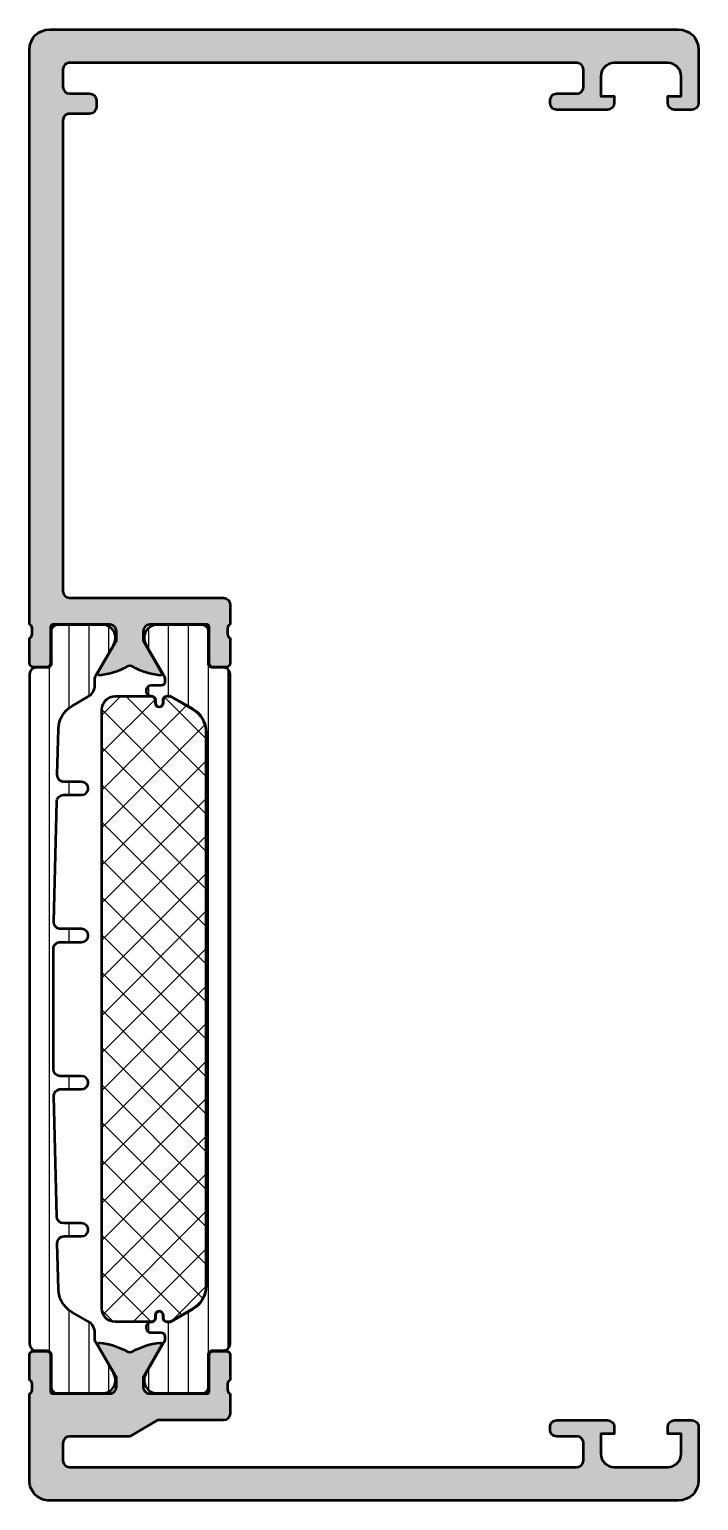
# Model space of a CAD drawing. Extents: x 0 to 50, y 0 to 110.
import ezdxf

# ---------------------------------------------------------------- set-up
doc = ezdxf.new("R2010")
doc.units = 0
for name, color, linetype, lineweight in [('0S-Alu contour', 7, 'Continuous', 50), ('0S-Alu hatch', 252, 'Continuous', 25), ('0S-Plastic contour', 254, 'Continuous', 50), ('0S-Plastic hatch', 253, 'Continuous', 25), ('0S-PT contour', 91, 'Continuous', 50), ('0S-PT hatch', 103, 'Continuous', 25)]:
    doc.layers.add(name, color=color, linetype=linetype, lineweight=lineweight)
pattern_1 = [(90, (0, 0), (-1.4859, 0), [])]

# ---------------------------------------------------------------- blocks, each defined once
blk = doc.blocks.new('182020__94079492_A6A4_4DB8_AA0C_152552561777_')
at = {"layer": '0S-Alu hatch'}
h = blk.add_hatch(color=256, dxfattribs=at)
edge = h.paths.add_edge_path()
edge.add_line((0.3000000000000736, 11.179998), (1.279974319042858, 11.179998))
edge.add_ellipse((1.279974319042858, 10.879998), major_axis=(-0.3000000000000007, 0), ratio=1, start_angle=180, end_angle=270.00000000000006, ccw=False)
edge.add_line((1.579974319042859, 10.879998), (1.57997431904286, 8.120000000000008))
edge.add_arc((1.699974319042861, 8.120000000000008), 0.120000000000001, 180, 269.9999999999999)
edge.add_line((1.69997431904286, 8.000000000000007), (6.000000000000068, 7.999999999999996))
edge.add_arc((6.000000000000069, 8.499999999999996), 0.5, 269.9999999999999, 360)
edge.add_line((6.500000000000069, 8.499999999999996), (6.500000000000068, 9.199999999999998))
edge.add_line((6.500000000000068, 9.199999999999998), (5.1212796628888, 11.5882224875935))
edge.add_ellipse((5.238119784648367, 11.6618802153517), major_axis=(-0.1381197846482976, 0), ratio=1, start_angle=-95.6225775507935, end_angle=32.22793314035681, ccw=False)
edge.add_ellipse((4.761776758826258, 6.82339113815223), major_axis=(-4.999999999999962, 0), ratio=1, start_angle=240.14155675074312, end_angle=264.3774224492063, ccw=False)
edge.add_arc((7.500000415319505, 11.59331055120529), 0.5000000000000068, 240.1415567507432, 299.8584332717077)
edge.add_ellipse((10.2382232411738, 6.823390661315014), major_axis=(-5.000000000000023, 0), ratio=1, start_angle=275.62257755079355, end_angle=299.8584332717077, ccw=False)
edge.add_ellipse((9.7618802153517, 11.66187973851454), major_axis=(-0.1381197846483003, 0), ratio=1, start_angle=147.7720668596282, end_angle=275.62257755079446, ccw=False)
edge.add_line((9.87872033711125, 11.58822201075631), (8.500000000000002, 9.199999523162841))
edge.add_line((8.500000000000002, 9.199999523162841), (8.5, 8.499999523162844))
edge.add_arc((9, 8.499999523162842), 0.5, 180, 270.0000000000002)
edge.add_line((9.000000000000002, 7.999999523162841), (13.30002568095721, 7.999999523162843))
edge.add_arc((13.30002568095721, 8.119999523162845), 0.120000000000001, 270, 360)
edge.add_line((13.42002568095721, 8.119999523162843), (13.42002568095721, 10.87999752316284))
edge.add_ellipse((13.72002568095721, 10.87999752316284), major_axis=(-0.2999999999999989, 0), ratio=1, start_angle=270, end_angle=360, ccw=False)
edge.add_line((13.72002568095721, 11.17999752316284), (14.69999999999999, 11.17999752316284))
edge.add_ellipse((14.69999999999999, 10.87999752316284), major_axis=(-0.3000000000000007, 0), ratio=1, start_angle=180, end_angle=270.00000000000034, ccw=False)
edge.add_line((15, 10.87999752316284), (14.99999999999999, 8.999986523154329))
edge.add_arc((15.07886709564316, 8.73244318263139), 0.2789255417371477, 106.424594555355, 181.1628700728919)
edge.add_line((14.799999, 8.726782523154307), (14.79999899999999, 8.273188523154335))
edge.add_arc((15.07883644654304, 8.267520115155952), 0.2788950563274363, 178.8354106259002, 253.5801235805072)
edge.add_line((15, 7.999999523162832), (15.0000000000022, 6.499998514020363))
edge.add_ellipse((14.50000148597963, 6.499998514020364), major_axis=(-0.4999985140225718, 0), ratio=1, start_angle=90, end_angle=180, ccw=False)
edge.add_line((14.50000148597963, 5.999999999997792), (9.578461647033693, 6))
edge.add_line((9.578461647033693, 6), (7.5, 4.799999237060545))
edge.add_line((7.5, 4.799999237060545), (3.000003342406213, 4.799999237071717))
edge.add_arc((3.000003342406213, 4.299995894654332), 0.5000033424173848, 90, 180)
edge.add_line((2.499999999988828, 4.299995894654332), (2.499999999988649, 2.999996630934402))
edge.add_arc((2.999996630932087, 2.999996630938698), 0.4999966309434383, 180, 270)
edge.add_line((2.999996630932087, 2.49999999999526), (40.89997749289216, 2.49999999973093))
edge.add_arc((40.89997749289209, 3.000016403592283), 0.5000164038613529, 270.0000000000081, 360)
edge.add_line((41.39999389675344, 3.000016403592283), (41.39999389693527, 4.299981817176314))
edge.add_arc((40.89997266179939, 4.299981817072819), 0.5000212351358826, 0, 90.0000000000016)
edge.add_line((40.89997266179937, 4.800003052208702), (39.39997591108543, 4.800003051434318))
edge.add_ellipse((39.39997591093515, 5.29998506599234), major_axis=(-0.4999820145580224, 0), ratio=1, start_angle=0, end_angle=90.0000000172223, ccw=False)
edge.add_line((38.89999389637713, 5.29998506599234), (38.89999389648437, 5.500000000000005))
edge.add_ellipse((39.39998788693791, 5.500006009546472), major_axis=(-0.4999939904896475, 0), ratio=1, start_angle=-89.99999998892889, end_angle=0.0006886514098027874, ccw=False)
edge.add_line((39.3999878868413, 6.00000000003612), (43.19996985137684, 6.0000000007342))
edge.add_ellipse((43.19996985137684, 5.499972903134654), major_axis=(-0.5000270975995456, 0), ratio=1, start_angle=180, end_angle=270.0000000000008, ccw=False)
edge.add_line((43.69999694897638, 5.499972903134654), (43.69999694824218, 5))
edge.add_line((43.69999694824218, 5), (42.69999694824218, 5))
edge.add_line((42.69999694824218, 5), (42.69999694822489, 3.499994119039627))
edge.add_arc((43.69999106728181, 3.499994119039627), 0.9999941190569217, 180, 269.9999999924281)
edge.add_line((43.69999106714966, 2.499999999982705), (47.69996443221516, 2.499999999471373))
edge.add_arc((47.69996443221516, 3.500032516027022), 1.000032516555648, 270, 360)
edge.add_line((48.69999694877081, 3.500032516027022), (48.69999694824218, 5))
edge.add_line((48.69999694824218, 5), (47.69999694824218, 5))
edge.add_line((47.69999694824218, 5), (47.69999694820607, 5.500006008492583))
edge.add_ellipse((48.19999093979905, 5.500006008492583), major_axis=(-0.4999939915929872, 0), ratio=1, start_angle=270.00000000039, end_angle=360, ccw=False)
edge.add_line((48.19999093979565, 6.00000000008557), (49.49999702003925, 6.000000000008876))
edge.add_ellipse((49.49999702003925, 5.499997020039234), major_axis=(-0.5000029799696418, 0), ratio=1, start_angle=180, end_angle=270.0000000000008, ccw=False)
edge.add_line((50.00000000000889, 5.499997020041551), (50.00000000001853, 1.500007455571342))
edge.add_ellipse((48.49999254442866, 1.500007455571343), major_axis=(-1.500007455589873, 0), ratio=1, start_angle=90.00000000000409, end_angle=180, ccw=False)
edge.add_line((48.49999254442876, -1.85301e-11), (1.50000311215988, -3.2292e-12))
edge.add_ellipse((1.500003112159878, 1.500003112159809), major_axis=(-1.500003112163038, 0), ratio=1, start_angle=0, end_angle=90.00000000000011, ccw=False)
edge.add_line((-3.1599e-12, 1.500003112159809), (6.87e-14, 7.999999999999999))
edge.add_arc((-0.0788364465429737, 8.267520591993115), 0.2788950563274333, 286.419876419492, 361.1645893740969)
edge.add_line((0.2000010000000726, 8.273188999991488), (0.2000010000000727, 8.726782999991457))
edge.add_arc((-0.0788670956430939, 8.732443659468547), 0.2789255417371487, 358.8371299271069, 433.5754054446455)
edge.add_line((7.26e-14, 8.999986999991487), (7.29e-14, 10.879998))
edge.add_ellipse((0.3000000000000736, 10.879998), major_axis=(-0.3000000000000007, 0), ratio=1, start_angle=270, end_angle=360, ccw=False)
at = {"layer": '0S-Alu contour', "color": 7}
for points in [[(0.3000000000000736, 11.179998), (1.279974319042858, 11.179998)], [(6.500000000000069, 8.499999999999996), (6.500000000000068, 9.199999999999998), (5.1212796628888, 11.5882224875935)], [(9.87872033711125, 11.58822201075631), (8.500000000000002, 9.199999523162841), (8.5, 8.499999523162844)], [(13.72002568095721, 11.17999752316284), (14.69999999999999, 11.17999752316284)], [(7.26e-14, 8.999986999991487), (7.29e-14, 10.879998)], [(1.579974319042859, 10.879998), (1.57997431904286, 8.120000000000008)], [(13.42002568095721, 8.119999523162843), (13.42002568095721, 10.87999752316284)], [(15, 10.87999752316284), (14.99999999999999, 8.999986523154329)], [(-3.1599e-12, 1.500003112159809), (6.87e-14, 7.999999999999999)], [(0.2000010000000726, 8.273188999991488), (0.2000010000000727, 8.726782999991457)], [(1.69997431904286, 8.000000000000007), (6.000000000000068, 7.999999999999996)], [(9.000000000000002, 7.999999523162841), (13.30002568095721, 7.999999523162843)], [(14.799999, 8.726782523154307), (14.79999899999999, 8.273188523154335)], [(15, 7.999999523162832), (15.0000000000022, 6.499998514020363)], [(14.50000148597963, 5.999999999997792), (9.578461647033693, 6), (7.5, 4.799999237060545), (3.000003342406213, 4.799999237071717)], [(39.3999878868413, 6.00000000003612), (43.19996985137684, 6.0000000007342)], [(48.19999093979565, 6.00000000008557), (49.49999702003925, 6.000000000008876)], [(38.89999389637713, 5.29998506599234), (38.89999389648437, 5.500000000000005)], [(40.89997266179937, 4.800003052208702), (39.39997591108543, 4.800003051434318)], [(43.69999694897638, 5.499972903134654), (43.69999694824218, 5), (42.69999694824218, 5), (42.69999694822489, 3.499994119039627)], [(48.69999694877081, 3.500032516027022), (48.69999694824218, 5), (47.69999694824218, 5), (47.69999694820607, 5.500006008492583)], [(50.00000000000889, 5.499997020041551), (50.00000000001853, 1.500007455571342)], [(2.499999999988828, 4.299995894654332), (2.499999999988649, 2.999996630934402)], [(41.39999389675344, 3.000016403592283), (41.39999389693527, 4.299981817176314)], [(2.999996630932087, 2.49999999999526), (40.89997749289216, 2.49999999973093)], [(43.69999106714966, 2.499999999982705), (47.69996443221516, 2.499999999471373)], [(48.49999254442876, -1.85301e-11), (1.50000311215988, -3.2292e-12)]]:
    blk.add_lwpolyline(points, dxfattribs=at)
at = {"layer": '0S-Alu contour', "color": 7, "extrusion": (0, 0, -1)}
for centre, radius, start, end in [((-0.3000000000000736, 10.879998), 0.3000000000000007, 0, 90.00000000000003), ((-1.279974319042858, 10.879998), 0.3000000000000007, 89.99999999999996, 180), ((-5.238119784648367, 11.6618802153517), 0.1381197846482976, 327.7720668596432, 95.62257755079352), ((-4.761776758826258, 6.82339113815223), 4.999999999999962, 95.6225775507937, 119.8584432492569), ((-10.2382232411738, 6.823390661315014), 5.000000000000023, 60.1415667282923, 84.37742244920645), ((-9.7618802153517, 11.66187973851454), 0.1381197846483003, 84.37742244920553, 212.2279331403719), ((-13.72002568095721, 10.87999752316284), 0.2999999999999989, 0, 90), ((-14.69999999999999, 10.87999752316284), 0.3000000000000007, 89.99999999999967, 180), ((-14.50000148597963, 6.499998514020364), 0.4999985140225718, 180, 270), ((-39.39998788693791, 5.500006009546472), 0.4999939904896475, 359.9993113485902, 89.99999998892889), ((-43.19996985137684, 5.499972903134654), 0.5000270975995456, 89.9999999999992, 180), ((-48.19999093979905, 5.500006008492583), 0.4999939915929872, 0, 89.99999999960998), ((-49.49999702003925, 5.499997020039234), 0.5000029799696418, 89.9999999999992, 180), ((-39.39997591093515, 5.29998506599234), 0.4999820145580225, 269.9999999827777, 0), ((-1.500003112159878, 1.500003112159809), 1.500003112163038, 269.9999999999999, 0), ((-48.49999254442866, 1.500007455571343), 1.500007455589873, 180, 269.9999999999959)]:
    blk.add_arc(centre, radius, start, end, dxfattribs=at)
at = {"layer": '0S-Alu contour', "color": 7}
for centre, radius, start, end in [((7.500000415319505, 11.59331055120529), 0.5000000000000068, 240.1415567507432, 299.8584332717077), ((-0.0788670956430939, 8.732443659468547), 0.2789255417371487, 358.8371299271069, 73.57540544464548), ((15.07886709564316, 8.73244318263139), 0.2789255417371477, 106.424594555355, 181.1628700728919), ((-0.0788364465429737, 8.267520591993115), 0.2788950563274333, 286.419876419492, 1.164589374096924), ((1.699974319042861, 8.120000000000008), 0.120000000000001, 180, 269.9999999999999), ((6.000000000000069, 8.499999999999996), 0.5, 269.9999999999999, 0), ((9, 8.499999523162842), 0.5, 180, 270.0000000000002), ((13.30002568095721, 8.119999523162845), 0.120000000000001, 270, 0), ((15.07883644654304, 8.267520115155952), 0.2788950563274363, 178.8354106259002, 253.5801235805072), ((3.000003342406213, 4.299995894654332), 0.5000033424173848, 90, 180), ((40.89997266179939, 4.299981817072819), 0.5000212351358826, 0, 90.0000000000016), ((43.69999106728181, 3.499994119039627), 0.9999941190569217, 180, 269.9999999924281), ((47.69996443221516, 3.500032516027022), 1.000032516555648, 270, 0), ((2.999996630932087, 2.999996630938698), 0.4999966309434383, 180, 270), ((40.89997749289209, 3.000016403592283), 0.5000164038613529, 270.0000000000081, 0)]:
    blk.add_arc(centre, radius, start, end, dxfattribs=at)
blk = doc.blocks.new('284585__8F92FBC8_B161_4E11_8CA1_4CF88BBB9DAB___692BD37D_85CF_4273_AF61_A7A220D6DAD6_')
at = {"layer": '0S-Plastic hatch'}
h = blk.add_hatch(dxfattribs=at)
h.set_pattern_fill('ANSI31', color=256, scale=0.4680000000000001, angle=45, style=0)
h.set_pattern_definition(pattern_1)
edge = h.paths.add_edge_path()
edge.add_ellipse((4.173146686273866, 57.66210424008813), major_axis=(-2.00999999999999, 0), ratio=1, start_angle=299.99999999999943, end_angle=358.65860493422105, ccw=False)
edge.add_line((3.168146686273888, 59.40281530169485), (4.394999999999943, 60.11113939263077))
edge.add_arc((3.899999999999951, 60.96850454237737), 0.9900000000000062, 299.9999999999993, 360)
edge.add_line((4.889999999999957, 60.96850454237743), (4.889999999999929, 61.42100328778735))
edge.add_ellipse((5.399977361871489, 61.42580853271033), major_axis=(-0.5100000000002405, 0), ratio=1, start_angle=-29.9999965993444, end_angle=0.5398516222904846, ccw=False)
edge.add_line((4.958304390806294, 61.68080850649599), (6.276940554088965, 63.96475365105741))
edge.add_arc((5.444228849108195, 64.50018192527713), 0.9899960709244696, 327.2592430116058, 441.7771036411005)
edge.add_line((5.585822496184294, 65.47999999999998), (2.109995360375007, 65.48000000000697))
edge.add_arc((2.109995360365628, 64.99000402257076), 0.4899959774362089, 89.99999999890326, 180.0079887600601)
edge.add_line((1.619999387692369, 64.98993570235024), (1.620334009229347, 62.59004622298075))
edge.add_ellipse((1.310334012242617, 62.590003), major_axis=(-0.3099999999999972, 0), ratio=1, start_angle=90.00000000000142, end_angle=180.0079886915353, ccw=False)
edge.add_line((1.310334012242625, 62.280003), (0.5000000000001494, 62.28000299999997))
edge.add_arc((0.5000000000001616, 61.79000299999998), 0.4899999999999949, 90.00000000000144, 180)
edge.add_line((0.0100000000001668, 61.79000299999998), (0.0099999999999625, 11.7099970000001))
edge.add_arc((0.5000000000000674, 11.7099970000001), 0.4900000000001049, 180, 270.0000000000001)
edge.add_line((0.5000000000000683, 11.21999699999999), (1.3103340122426, 11.219997))
edge.add_ellipse((1.310333315049155, 10.90999630290375), major_axis=(-0.3100006970970301, 0), ratio=1, start_angle=179.99987114239, end_angle=269.9998711414448, ccw=False)
edge.add_line((1.620334012145401, 10.90999560570991), (1.619999382936241, 8.509998564271124))
edge.add_arc((2.109995360374986, 8.509995977438605), 0.489995977445574, 179.9996975194316, 269.9999999999988)
edge.add_line((2.109995360374976, 8.01999999999303), (5.585822496184249, 8.02))
edge.add_arc((5.444228849108193, 8.99981807472285), 0.9899960709244714, 278.2228963588968, 392.7407569883845)
edge.add_line((6.276940554089056, 9.535246348942428), (4.958304390806278, 11.81919149350404))
edge.add_ellipse((5.39997736187125, 12.07419146728958), major_axis=(-0.509999999999983, 0), ratio=1, start_angle=-0.53985162222898, end_angle=29.999996599344286, ccw=False)
edge.add_line((4.889999999999942, 12.07899671221199), (4.889999999999934, 12.5314954576227))
edge.add_arc((3.899999999999968, 12.53149545762268), 0.9899999999999661, 0, 60.00000000000144)
edge.add_line((4.39499999999993, 13.38886060736926), (3.168146686274011, 14.09718469830506))
edge.add_ellipse((4.17314668627407, 15.83789575991198), major_axis=(-2.010000000000202, 0), ratio=1, start_angle=1.3413950657791816, end_angle=60.00000000000148, ccw=False)
edge.add_line((2.163697512194566, 15.79084242005164), (2.082977305942327, 19.23806109287131))
edge.add_ellipse((2.592837544141549, 19.25000000000006), major_axis=(-0.5099999999999965, 0), ratio=1, start_angle=-89.99999999999977, end_angle=1.3413950657787268, ccw=False)
edge.add_line((2.592837544141548, 19.76000000000005), (3.900000000000116, 19.76000000000006))
edge.add_arc((3.900000000000116, 20.25000000000006), 0.4899999999999985, 270.0000000000001, 450)
edge.add_line((3.900000000000115, 20.74000000000006), (2.546005466508253, 20.74000000000005))
edge.add_ellipse((2.546005466508251, 21.25000000000006), major_axis=(-0.5100000000000087, 0), ratio=1, start_angle=1.3413950657787268, end_angle=90.00000000000023, ccw=False)
edge.add_line((2.036145228309017, 21.23806109287132), (1.825400878959131, 30.23806109287134))
edge.add_ellipse((2.335261117158318, 30.25000000000009), major_axis=(-0.5099999999999607, 0), ratio=1, start_angle=-89.99999999999937, end_angle=1.3413950657791816, ccw=False)
edge.add_line((2.335261117158314, 30.76000000000005), (3.900000000000122, 30.76000000000006))
edge.add_arc((3.900000000000121, 31.25000000000006), 0.4899999999999949, 270.0000000000002, 450.0000000000002)
edge.add_line((3.900000000000119, 31.74000000000005), (2.300000000000066, 31.74000000000005))
edge.add_ellipse((2.300000000000066, 32.25000000000006), major_axis=(-0.5100000000000052, 0), ratio=1, start_angle=0, end_angle=90, ccw=False)
edge.add_line((1.790000000000061, 32.25000000000006), (1.790000000000065, 41.25000000000006))
edge.add_ellipse((2.300000000000065, 41.25000000000006), major_axis=(-0.51, 0), ratio=1, start_angle=269.9999999999997, end_angle=360, ccw=False)
edge.add_line((2.300000000000067, 41.76000000000006), (3.900000000000115, 41.76000000000005))
edge.add_arc((3.900000000000115, 42.25000000000005), 0.490000000000002, 270, 450)
edge.add_line((3.900000000000115, 42.74000000000006), (2.335261117158365, 42.74000000000003))
edge.add_ellipse((2.335261117158359, 43.25000000000004), major_axis=(-0.5100000000000052, 0), ratio=1, start_angle=-1.3413950657781015, end_angle=90.00000000000068, ccw=False)
edge.add_line((1.825400878959128, 43.26193890712877), (2.036145228309023, 52.26193890712879))
edge.add_ellipse((2.546005466508248, 52.25000000000005), major_axis=(-0.51, 0), ratio=1, start_angle=270.00000000000017, end_angle=358.65860493422133, ccw=False)
edge.add_line((2.546005466508247, 52.76000000000006), (3.900000000000125, 52.76000000000006))
edge.add_arc((3.900000000000126, 53.25000000000006), 0.490000000000002, 269.9999999999999, 449.9999999999999)
edge.add_line((3.900000000000127, 53.74000000000005), (2.592837544141548, 53.74000000000006))
edge.add_ellipse((2.592837544141551, 54.25000000000006), major_axis=(-0.509999999999998, 0), ratio=1, start_angle=-1.3413950657787268, end_angle=89.99999999999972, ccw=False)
edge.add_line((2.082977305942327, 54.2619389071288), (2.163697512194573, 57.70915757994846))
at = {"layer": '0S-Plastic contour', "color": 7}
for points in [[(1.619999387692369, 64.98993570235024), (1.620334009229347, 62.59004622298075)], [(5.585822496184294, 65.47999999999998), (2.109995360375007, 65.48000000000697)], [(4.958304390806294, 61.68080850649599), (6.276940554088965, 63.96475365105741)], [(0.0100000000001668, 61.79000299999998), (0.0099999999999625, 11.7099970000001)], [(1.310334012242625, 62.280003), (0.5000000000001494, 62.28000299999997)], [(4.889999999999957, 60.96850454237743), (4.889999999999929, 61.42100328778735)], [(3.168146686273888, 59.40281530169485), (4.394999999999943, 60.11113939263077)], [(2.082977305942327, 54.2619389071288), (2.163697512194573, 57.70915757994846)], [(3.900000000000127, 53.74000000000005), (2.592837544141548, 53.74000000000006)], [(1.825400878959128, 43.26193890712877), (2.036145228309023, 52.26193890712879)], [(2.546005466508247, 52.76000000000006), (3.900000000000125, 52.76000000000006)], [(3.900000000000115, 42.74000000000006), (2.335261117158365, 42.74000000000003)], [(1.790000000000061, 32.25000000000006), (1.790000000000065, 41.25000000000006)], [(2.300000000000067, 41.76000000000006), (3.900000000000115, 41.76000000000005)], [(3.900000000000119, 31.74000000000005), (2.300000000000066, 31.74000000000005)], [(2.036145228309017, 21.23806109287132), (1.825400878959131, 30.23806109287134)], [(2.335261117158314, 30.76000000000005), (3.900000000000122, 30.76000000000006)], [(3.900000000000115, 20.74000000000006), (2.546005466508253, 20.74000000000005)], [(2.163697512194566, 15.79084242005164), (2.082977305942327, 19.23806109287131)], [(2.592837544141548, 19.76000000000005), (3.900000000000116, 19.76000000000006)], [(4.39499999999993, 13.38886060736926), (3.168146686274011, 14.09718469830506)], [(4.889999999999942, 12.07899671221199), (4.889999999999934, 12.5314954576227)], [(0.5000000000000683, 11.21999699999999), (1.3103340122426, 11.219997)], [(6.276940554089056, 9.535246348942428), (4.958304390806278, 11.81919149350404)], [(1.620334012145401, 10.90999560570991), (1.619999382936241, 8.509998564271124)], [(2.109995360374976, 8.01999999999303), (5.585822496184249, 8.02)]]:
    blk.add_lwpolyline(points, dxfattribs=at)
for centre, radius, start, end in [((2.109995360365628, 64.99000402257076), 0.4899959774362089, 89.99999999890326, 180.0079887600601), ((5.444228849108195, 64.50018192527713), 0.9899960709244696, 327.2592430116058, 81.7771036411006), ((0.5000000000001616, 61.79000299999998), 0.4899999999999949, 90.00000000000144, 180), ((3.899999999999951, 60.96850454237737), 0.9900000000000062, 299.9999999999993, 0), ((3.900000000000126, 53.25000000000006), 0.490000000000002, 269.9999999999999, 89.99999999999991), ((3.900000000000115, 42.25000000000005), 0.490000000000002, 270, 90), ((3.900000000000121, 31.25000000000006), 0.4899999999999949, 270.0000000000002, 90.00000000000021), ((3.900000000000116, 20.25000000000006), 0.4899999999999985, 270.0000000000001, 90.00000000000006), ((3.899999999999968, 12.53149545762268), 0.9899999999999661, 0, 60.00000000000144), ((0.5000000000000674, 11.7099970000001), 0.4900000000001049, 180, 270.0000000000001), ((5.444228849108193, 8.99981807472285), 0.9899960709244714, 278.2228963588968, 32.74075698838447), ((2.109995360374986, 8.509995977438605), 0.489995977445574, 179.9996975194316, 269.9999999999988)]:
    blk.add_arc(centre, radius, start, end, dxfattribs=at)
at = {"layer": '0S-Plastic contour', "color": 7, "extrusion": (0, 0, -1)}
for centre, radius, start, end in [((-1.310334012242617, 62.590003), 0.3099999999999972, 179.9920113084647, 269.9999999999986), ((-5.399977361871489, 61.42580853271033), 0.5100000000002405, 359.4601483777095, 29.99999659934438), ((-4.173146686273866, 57.66210424008813), 2.00999999999999, 1.341395065778929, 60.0000000000006), ((-2.592837544141551, 54.25000000000006), 0.509999999999998, 270.0000000000003, 1.341395065778657), ((-2.546005466508248, 52.25000000000005), 0.51, 1.341395065778657, 89.99999999999984), ((-2.335261117158359, 43.25000000000004), 0.5100000000000052, 269.9999999999993, 1.341395065778114), ((-2.300000000000065, 41.25000000000006), 0.51, 0, 90.0000000000003), ((-2.300000000000066, 32.25000000000006), 0.5100000000000052, 270, 0), ((-2.335261117158318, 30.25000000000009), 0.5099999999999607, 358.6586049342208, 89.99999999999955), ((-2.546005466508251, 21.25000000000006), 0.5100000000000087, 269.9999999999998, 358.6586049342213), ((-2.592837544141549, 19.25000000000006), 0.5099999999999965, 358.6586049342213, 89.99999999999984), ((-4.17314668627407, 15.83789575991198), 2.010000000000202, 299.9999999999986, 358.6586049342208), ((-1.310333315049155, 10.90999630290375), 0.3100006970970301, 90.00012885855516, 180.0001288576101), ((-5.39997736187125, 12.07419146728958), 0.509999999999983, 330.0000034006557, 0.5398516222290423)]:
    blk.add_arc(centre, radius, start, end, dxfattribs=at)
blk = doc.blocks.new('441740__6D70A8A4_4E81_4A69_BFB3_22DC9761B668_')
at = {"layer": '0S-PT hatch'}
h = blk.add_hatch(dxfattribs=at)
h.set_pattern_fill('ANSI37', color=256, scale=0.625, angle=90, style=0)
h.set_pattern_definition([(135, (0, 0), (-1.403165018917055, -1.403165018917055), []), (225, (0, 0), (1.403165018917055, -1.403165018917055), [])])
edge = h.paths.add_edge_path()
edge.add_ellipse((6.39999237060543, 59.15020100462134), major_axis=(-0.9900000000000019, 0), ratio=1, start_angle=270, end_angle=360, ccw=False)
edge.add_line((6.39999237060543, 60.14020100462134), (9.101067584981015, 60.14020100462134))
edge.add_ellipse((9.101067584981015, 59.85020100462135), major_axis=(-0.2899999999999991, 0), ratio=1, start_angle=180, end_angle=270, ccw=False)
edge.add_line((9.391067584981016, 59.85020100462135), (9.391067584981021, 59.64963020933509))
edge.add_arc((9.700496789694782, 59.64963020933509), 0.3094292047137603, 180, 360)
edge.add_line((10.00992599440854, 59.64963020933509), (10.00992599440855, 59.85020100462133))
edge.add_ellipse((10.29992599440854, 59.85020100462133), major_axis=(-0.2899999999999955, 0), ratio=1, start_angle=273.4516718061742, end_angle=360, ccw=False)
edge.add_line((10.28246607893376, 60.13967492633382), (10.46500518006587, 60.13967492633383))
edge.add_ellipse((10.46500518006588, 59.94967492633383), major_axis=(-0.1899999999999906, 0), ratio=1, start_angle=240.0000000000017, end_angle=270.0000000000016, ccw=False)
edge.add_line((10.56000518006587, 60.11421975305287), (12.19499237060541, 59.1702594584733))
edge.add_ellipse((11.19999237060543, 57.44686890494226), major_axis=(-1.989999999999997, 0), ratio=1, start_angle=180, end_angle=240.0000000000005, ccw=False)
edge.add_line((13.18999237060543, 57.44686890494226), (13.18999237060541, 16.05353310425322))
edge.add_ellipse((11.19999237060543, 16.05353310425322), major_axis=(-1.989999999999982, 0), ratio=1, start_angle=119.99999999999929, end_angle=180, ccw=False)
edge.add_line((12.1949923706054, 14.33014255072218), (10.56000518006585, 13.38618225614262))
edge.add_ellipse((10.46500518006588, 13.55072708286162), major_axis=(-0.1899999999999448, 0), ratio=1, start_angle=89.99999999999949, end_angle=119.99999999999929, ccw=False)
edge.add_line((10.46500518006587, 13.36072708286167), (10.2824660789337, 13.36072708286167))
edge.add_ellipse((10.29992599440854, 13.65020100457417), major_axis=(-0.2900000000000009, 0), ratio=1, start_angle=0, end_angle=86.54832819381392, ccw=False)
edge.add_line((10.00992599440854, 13.65020100457417), (10.00992599440853, 13.8507717998604))
edge.add_arc((9.699959182506973, 13.8507717998604), 0.3099668119015622, 0, 180)
edge.add_line((9.38999237060541, 13.8507717998604), (9.38999237060541, 13.65020100462133))
edge.add_ellipse((9.099585731214438, 13.65020100462133), major_axis=(-0.290406639390973, 0), ratio=1, start_angle=90.00000000099988, end_angle=180, ccw=False)
edge.add_line((9.099585731219506, 13.35979436523036), (6.399992370622682, 13.35979436518323))
edge.add_ellipse((6.399992370605398, 14.34979436518321), major_axis=(-0.9899999999999716, 0), ratio=1, start_angle=0, end_angle=90.00000000100027, ccw=False)
edge.add_line((5.409992370605426, 14.34979436518321), (5.409992370605428, 59.15020100462134))
at = {"layer": '0S-PT contour', "color": 7}
for points in [[(6.39999237060543, 60.14020100462134), (9.101067584981015, 60.14020100462134)], [(9.391067584981016, 59.85020100462135), (9.391067584981021, 59.64963020933509)], [(10.00992599440854, 59.64963020933509), (10.00992599440855, 59.85020100462133)], [(10.28246607893376, 60.13967492633382), (10.46500518006587, 60.13967492633383)], [(10.56000518006587, 60.11421975305287), (12.19499237060541, 59.1702594584733)], [(5.409992370605426, 14.34979436518321), (5.409992370605428, 59.15020100462134)], [(13.18999237060543, 57.44686890494226), (13.18999237060541, 16.05353310425322)], [(12.1949923706054, 14.33014255072218), (10.56000518006585, 13.38618225614262)], [(9.099585731219506, 13.35979436523036), (6.399992370622682, 13.35979436518323)], [(9.38999237060541, 13.8507717998604), (9.38999237060541, 13.65020100462133)], [(10.00992599440854, 13.65020100457417), (10.00992599440853, 13.8507717998604)], [(10.46500518006587, 13.36072708286167), (10.2824660789337, 13.36072708286167)]]:
    blk.add_lwpolyline(points, dxfattribs=at)
at = {"layer": '0S-PT contour', "color": 7, "extrusion": (0, 0, -1)}
for centre, radius, start, end in [((-6.39999237060543, 59.15020100462134), 0.9900000000000019, 0, 90), ((-9.101067584981015, 59.85020100462135), 0.2899999999999991, 90, 180), ((-10.29992599440854, 59.85020100462133), 0.2899999999999956, 0, 86.54832819382582), ((-10.46500518006588, 59.94967492633383), 0.1899999999999906, 89.9999999999984, 119.9999999999983), ((-11.19999237060543, 57.44686890494226), 1.989999999999997, 119.9999999999995, 180), ((-11.19999237060543, 16.05353310425322), 1.989999999999982, 180, 240.0000000000008), ((-6.399992370605398, 14.34979436518321), 0.9899999999999717, 269.9999999989997, 0), ((-9.099585731214438, 13.65020100462133), 0.290406639390973, 180, 269.9999999990001), ((-10.29992599440854, 13.65020100457417), 0.2900000000000009, 273.4516718061861, 0), ((-10.46500518006588, 13.55072708286162), 0.1899999999999448, 240.0000000000007, 270.0000000000005)]:
    blk.add_arc(centre, radius, start, end, dxfattribs=at)
at = {"layer": '0S-PT contour', "color": 7}
for centre, radius, start, end in [((9.700496789694782, 59.64963020933509), 0.3094292047137603, 180, 0), ((9.699959182506973, 13.8507717998604), 0.3099668119015622, 0, 180)]:
    blk.add_arc(centre, radius, start, end, dxfattribs=at)
blk = doc.blocks.new('284585__73A69B1F_0C93_4B93_B377_4A974FA1826A___D86BC23F_971D_453D_B959_D1C04D7D684F_')
at = {"layer": '0S-Plastic hatch'}
h = blk.add_hatch(dxfattribs=at)
h.set_pattern_fill('ANSI31', color=256, scale=0.4680000000000001, angle=45, style=0)
h.set_pattern_definition(pattern_1)
edge = h.paths.add_edge_path()
edge.add_arc((14.49999504951466, 61.79000336384226), 0.489997321090776, 0, 89.999999999995)
edge.add_line((14.4999950495147, 62.28000068493304), (13.68966103727483, 62.28000068492586))
edge.add_ellipse((13.68966103727806, 62.59000068493184), major_axis=(-0.310000000005985, 0), ratio=1, start_angle=-0.007924738442511625, end_angle=89.99999999940252, ccw=False)
edge.add_line((13.37966104023729, 62.59004356189258), (13.37999298767228, 64.9899997824645))
edge.add_arc((12.8899970102305, 64.99000170748725), 0.4899959774455697, 359.9997749047195, 449.9999999999984)
edge.add_line((12.88999701023051, 65.47999768493283), (9.414169874421178, 65.47999768492585))
edge.add_arc((9.555763521497289, 64.500179610203), 0.9899960709244721, 98.22289635890002, 212.740756988382)
edge.add_line((8.723051816516405, 63.96475133598347), (10.0416879761448, 61.68080619775142))
edge.add_ellipse((9.600015005183645, 61.42580622399369), major_axis=(-0.5099999998961783, 0), ratio=1, start_angle=179.9942561798752, end_angle=209.9999966024708, ccw=False)
edge.add_line((10.11001500251713, 61.42575509722146), (10.10999236928955, 61.19997162030017))
edge.add_ellipse((9.84999237057854, 61.19999768494335), major_axis=(-0.2600000000174801, 0), ratio=1, start_angle=90.00000000000188, end_angle=179.9942561768294, ccw=False)
edge.add_line((9.84999237057855, 60.93999768492587), (9.099585731214418, 60.93999768492584))
edge.add_arc((9.099585731214443, 60.55073861180908), 0.3892590731167544, 90.00000000000365, 270.0000000000037)
edge.add_ellipse((9.099585731214496, 59.84999768492581), major_axis=(-0.3114818537665229, 0), ratio=1, start_angle=180, end_angle=270.00000000000523, ccw=False)
edge.add_line((9.41106758498102, 59.84999768492581), (9.411067584981017, 59.64942688963963))
edge.add_arc((9.70049678969478, 59.64942688963962), 0.2894292047137625, 180, 360)
edge.add_line((9.989925994408543, 59.64942688963962), (9.98992599440855, 59.84999768492589))
edge.add_ellipse((10.29992599440849, 59.84999768492589), major_axis=(-0.3099999999999419, 0), ratio=1, start_angle=273.33843872005457, end_angle=360, ccw=False)
edge.add_line((10.28187352145081, 60.15947160663833), (10.46500518006565, 60.15947160663839))
edge.add_ellipse((10.46500518006572, 59.9494716066384), major_axis=(-0.2099999999999937, 0), ratio=1, start_angle=240.0000000000012, end_angle=270.0000000000184, ccw=False)
edge.add_line((10.57000518006571, 60.13133694143313), (12.2049923706054, 59.1873766468535))
edge.add_ellipse((11.19999237060545, 57.44666558524678), major_axis=(-2.009999999999972, 0), ratio=1, start_angle=180, end_angle=240.00000000000108, ccw=False)
edge.add_line((13.20999237060542, 57.44666558524677), (13.20999237060541, 16.05332978455772))
edge.add_ellipse((11.19999237060553, 16.05332978455772), major_axis=(-2.009999999999886, 0), ratio=1, start_angle=120.00000000000341, end_angle=180, ccw=False)
edge.add_line((12.20499237060557, 14.31261872295116), (10.57000518006604, 13.36865842837143))
edge.add_ellipse((10.46500518006594, 13.5505237631663), major_axis=(-0.2100000000001615, 0), ratio=1, start_angle=89.99999999998738, end_angle=120.0000000000044, ccw=False)
edge.add_line((10.4650051800659, 13.34052376316613), (10.28187352145085, 13.34052376316618))
edge.add_ellipse((10.2999259944085, 13.64999768487864), major_axis=(-0.3099999999999652, 0), ratio=1, start_angle=0, end_angle=86.6615612799526, ccw=False)
edge.add_line((9.989925994408535, 13.64999768487864), (9.989925994408537, 13.85056848016488))
edge.add_arc((9.700496789694775, 13.85056848016489), 0.2894292047137625, 0, 180)
edge.add_line((9.411067584981012, 13.8505684801649), (9.411067584981012, 13.64999768487878))
edge.add_ellipse((9.099585731214447, 13.64999768487877), major_axis=(-0.3114818537665673, 0), ratio=1, start_angle=89.99999999999869, end_angle=180, ccw=False)
edge.add_arc((9.099585731214423, 12.94925675799544), 0.3892590731167633, 89.99999999999763, 269.9999999999977)
edge.add_line((9.099585731214408, 12.55999768487868), (9.849992370578553, 12.55999768487863))
edge.add_ellipse((9.849992871796552, 12.29999818612942), major_axis=(-0.2599994987496945, 0), ratio=1, start_angle=180.0001104540267, end_angle=270.0001104528127, ccw=False)
edge.add_line((10.10999237054576, 12.29999868734729), (10.11001500251711, 12.07424027268587))
edge.add_ellipse((9.600015005079847, 12.0741891458858), major_axis=(-0.5099999999999615, 0), ratio=1, start_angle=150.0000034006558, end_angle=180.0057438232342, ccw=False)
edge.add_line((10.0416879761448, 11.81918917210027), (8.723051816516406, 9.535244033868253))
edge.add_arc((9.555763521497296, 8.999815759648701), 0.9899960709244785, 147.2592430116177, 261.7771036411028)
edge.add_line((9.414169874421233, 8.019997684925846), (12.88999701023047, 8.019997684918883))
edge.add_arc((12.88999767544216, 8.50999299724479), 0.4899953123263594, 269.9999222159449, 360.0002246966147)
edge.add_line((13.37999298776475, 8.50999491884974), (13.37966103727208, 10.90999468492569))
edge.add_ellipse((13.68966103727212, 10.9099946849258), major_axis=(-0.3100000000000413, 0), ratio=1, start_angle=269.9999999999931, end_angle=360, ccw=False)
edge.add_line((13.68966103727216, 11.21999468492584), (14.49999504951462, 11.21999468491868))
edge.add_arc((14.49999504951461, 11.70999200600947), 0.4899973210907849, 270.0000000000012, 360)
edge.add_line((14.98999237060539, 11.70999200600947), (14.98999237060544, 61.79000336384222))
at = {"layer": '0S-Plastic contour', "color": 7}
for points in [[(12.88999701023051, 65.47999768493283), (9.414169874421178, 65.47999768492585)], [(13.37966104023729, 62.59004356189258), (13.37999298767228, 64.9899997824645)], [(8.723051816516405, 63.96475133598347), (10.0416879761448, 61.68080619775142)], [(14.4999950495147, 62.28000068493304), (13.68966103727483, 62.28000068492586)], [(14.98999237060539, 11.70999200600947), (14.98999237060544, 61.79000336384222)], [(9.84999237057855, 60.93999768492587), (9.099585731214418, 60.93999768492584)], [(10.11001500251713, 61.42575509722146), (10.10999236928955, 61.19997162030017)], [(9.41106758498102, 59.84999768492581), (9.411067584981017, 59.64942688963963)], [(9.989925994408543, 59.64942688963962), (9.98992599440855, 59.84999768492589)], [(10.28187352145081, 60.15947160663833), (10.46500518006565, 60.15947160663839)], [(10.57000518006571, 60.13133694143313), (12.2049923706054, 59.1873766468535)], [(13.20999237060542, 57.44666558524677), (13.20999237060541, 16.05332978455772)], [(12.20499237060557, 14.31261872295116), (10.57000518006604, 13.36865842837143)], [(9.411067584981012, 13.8505684801649), (9.411067584981012, 13.64999768487878)], [(9.989925994408535, 13.64999768487864), (9.989925994408537, 13.85056848016488)], [(10.4650051800659, 13.34052376316613), (10.28187352145085, 13.34052376316618)], [(9.099585731214408, 12.55999768487868), (9.849992370578553, 12.55999768487863)], [(10.10999237054576, 12.29999868734729), (10.11001500251711, 12.07424027268587)], [(10.0416879761448, 11.81918917210027), (8.723051816516406, 9.535244033868253)], [(13.68966103727216, 11.21999468492584), (14.49999504951462, 11.21999468491868)], [(13.37999298776475, 8.50999491884974), (13.37966103727208, 10.90999468492569)], [(9.414169874421233, 8.019997684925846), (12.88999701023047, 8.019997684918883)]]:
    blk.add_lwpolyline(points, dxfattribs=at)
for centre, radius, start, end in [((9.555763521497289, 64.500179610203), 0.9899960709244721, 98.22289635890002, 212.740756988382), ((12.8899970102305, 64.99000170748725), 0.4899959774455697, 359.9997749047195, 89.99999999999834), ((14.49999504951466, 61.79000336384226), 0.489997321090776, 0, 89.999999999995), ((9.099585731214443, 60.55073861180908), 0.3892590731167544, 90.00000000000365, 270.0000000000037), ((9.70049678969478, 59.64942688963962), 0.2894292047137625, 180, 0), ((9.099585731214423, 12.94925675799544), 0.3892590731167633, 89.99999999999763, 269.9999999999977), ((9.700496789694775, 13.85056848016489), 0.2894292047137625, 0, 180), ((14.49999504951461, 11.70999200600947), 0.4899973210907849, 270.0000000000012, 0), ((9.555763521497296, 8.999815759648701), 0.9899960709244785, 147.2592430116177, 261.7771036411028), ((12.88999767544216, 8.50999299724479), 0.4899953123263594, 269.9999222159449, 0.000224696614717)]:
    blk.add_arc(centre, radius, start, end, dxfattribs=at)
at = {"layer": '0S-Plastic contour', "color": 7, "extrusion": (0, 0, -1)}
for centre, radius, start, end in [((-9.600015005183645, 61.42580622399369), 0.5099999998961783, 150.0000033975292, 180.0057438201249), ((-13.68966103727806, 62.59000068493184), 0.310000000005985, 270.0000000005975, 0.0079247384425309), ((-9.84999237057854, 61.19999768494335), 0.2600000000174801, 180.0057438231706, 269.9999999999981), ((-9.099585731214496, 59.84999768492581), 0.3114818537665229, 89.99999999999477, 180), ((-10.29992599440849, 59.84999768492589), 0.3099999999999419, 0, 86.66156127994542), ((-10.46500518006572, 59.9494716066384), 0.2099999999999937, 89.9999999999816, 119.9999999999988), ((-11.19999237060545, 57.44666558524678), 2.009999999999972, 119.9999999999989, 180), ((-11.19999237060553, 16.05332978455772), 2.009999999999886, 180, 239.9999999999966), ((-9.099585731214447, 13.64999768487877), 0.3114818537665673, 180, 270.0000000000013), ((-10.2999259944085, 13.64999768487864), 0.3099999999999653, 273.3384387200474, 0), ((-10.46500518006594, 13.5505237631663), 0.2100000000001615, 239.9999999999956, 270.0000000000126), ((-9.849992871796552, 12.29999818612942), 0.2599994987496945, 89.9998895471873, 179.9998895459733), ((-9.600015005079847, 12.0741891458858), 0.5099999999999615, 179.9942561767658, 209.9999965993443), ((-13.68966103727212, 10.9099946849258), 0.3100000000000413, 0, 90.00000000000689)]:
    blk.add_arc(centre, radius, start, end, dxfattribs=at)
blk = doc.blocks.new('347360__D6820E77_4B24_437E_A508_C392B40B04EF_')
at = {"layer": '0S-Alu hatch'}
h = blk.add_hatch(color=256, dxfattribs=at)
edge = h.paths.add_edge_path()
edge.add_ellipse((14.49999237060542, 67.00001144409178), major_axis=(-0.5000000000000427, 0), ratio=1, start_angle=180, end_angle=270, ccw=False)
edge.add_line((14.99999237060547, 67.00001144409177), (14.99999237060541, 65.49999768492586))
edge.add_arc((15.07882580979175, 65.23248729798237), 0.2788844173785959, 106.4198764194946, 181.164589374096)
edge.add_line((14.79999899999991, 65.22681910621553), (14.7999989999999, 64.77322510621576))
edge.add_arc((15.07886709564307, 64.76756444673852), 0.2789255417371525, 178.8371299270755, 253.5754054446487)
edge.add_line((14.99999999999992, 64.50002110621557), (14.99999999999991, 62.62001010620704))
edge.add_ellipse((14.69999999999991, 62.62001010620704), major_axis=(-0.2999999999999971, 0), ratio=1, start_angle=90.0000000000017, end_angle=180, ccw=False)
edge.add_line((14.69999999999992, 62.32001010620703), (13.72002568095713, 62.32001010620701))
edge.add_ellipse((13.72002568095712, 62.62001010620699), major_axis=(-0.2999999999999829, 0), ratio=1, start_angle=0, end_angle=90.0000000000017, ccw=False)
edge.add_line((13.42002568095714, 62.62001010620699), (13.42002568095714, 65.38000810620701))
edge.add_arc((13.30002568095713, 65.38000810620701), 0.1200000000000045, 0, 90)
edge.add_line((13.30002568095713, 65.500008106207), (8.999999999999917, 65.500008106207))
edge.add_arc((8.999999999999917, 65.00000810620702), 0.5, 90, 180)
edge.add_line((8.499999999999917, 65.00000810620702), (8.499999999999917, 64.30000810620703))
edge.add_line((8.499999999999917, 64.30000810620703), (9.878720337111117, 61.91178561861363))
edge.add_ellipse((9.761880215351631, 61.83812789085532), major_axis=(-0.1381197846482868, 0), ratio=1, start_angle=84.37742244920662, end_angle=212.2279331404119, ccw=False)
edge.add_ellipse((10.23822324117366, 66.67661696805494), major_axis=(-5.000000000000098, 0), ratio=1, start_angle=60.14156672829313, end_angle=84.37742244920742, ccw=False)
edge.add_arc((7.500000415319397, 61.90669707816456), 0.5000000000000093, 60.1415667282928, 119.8584432492565)
edge.add_ellipse((4.761776758826224, 66.67661649121752), major_axis=(-4.999999999999833, 0), ratio=1, start_angle=95.62257755079332, end_angle=119.8584432492568, ccw=False)
edge.add_ellipse((5.238119784648299, 61.83812741401816), major_axis=(-0.1381197846482943, 0), ratio=1, start_angle=-32.22793314036471, end_angle=95.62257755079071, ccw=False)
edge.add_line((5.121279662888745, 61.91178514177638), (6.499999999999973, 64.30000762936984))
edge.add_line((6.499999999999973, 64.30000762936984), (6.499999999999973, 65.00000762936986))
edge.add_arc((5.999999999999973, 65.00000762936986), 0.5, 0, 90.0000000000004)
edge.add_line((5.999999999999969, 65.50000762936986), (1.699974319042767, 65.50000762936983))
edge.add_arc((1.699974319042768, 65.38000762936984), 0.1199999999999903, 90.00000000000044, 180)
edge.add_line((1.579974319042777, 65.38000762936984), (1.579974319042777, 62.62000962936986))
edge.add_ellipse((1.279974319042766, 62.62000962936986), major_axis=(-0.3000000000000114, 0), ratio=1, start_angle=89.9999999999983, end_angle=180, ccw=False)
edge.add_line((1.279974319042757, 62.32000962936985), (0.299999999999969, 62.32000962936988))
edge.add_ellipse((0.2999999999999776, 62.62000962936986), major_axis=(-0.2999999999999829, 0), ratio=1, start_angle=0, end_angle=89.9999999999983, ccw=False)
edge.add_line((-5.3e-15, 62.62000962936985), (1.8e-15, 64.50002062937838))
edge.add_arc((-0.0788670956431638, 64.7675639699013), 0.2789255417371297, 286.4245945553555, 361.1628700728897)
edge.add_line((0.2000009999999842, 64.77322462937838), (0.2000009999999879, 65.22681862937819))
edge.add_arc((-0.0788364465430566, 65.23248703737671), 0.2788950563274346, 358.8354106258712, 433.5801235805077)
edge.add_line((-1.25e-14, 65.50000762936983), (1.6e-15, 108.5000076293946))
edge.add_ellipse((1.499992370605427, 108.5000076293946), major_axis=(-1.499992370605426, 0), ratio=1, start_angle=270, end_angle=360, ccw=False)
edge.add_line((1.499992370605427, 110), (48.49999237060541, 110))
edge.add_ellipse((48.49999237060541, 108.5), major_axis=(-1.5, 0), ratio=1, start_angle=180, end_angle=270, ccw=False)
edge.add_line((49.99999237060541, 108.5), (49.99999237066362, 104.5000076295109))
edge.add_ellipse((49.49998474115267, 104.5000076295109), major_axis=(-0.5000076295109537, 0), ratio=1, start_angle=90, end_angle=180, ccw=False)
edge.add_line((49.49998474115267, 104), (48.19998931884761, 104))
edge.add_ellipse((48.19998931884761, 104.5), major_axis=(-0.5, 0), ratio=1, start_angle=0, end_angle=90, ccw=False)
edge.add_line((47.6999893188476, 104.5), (47.69998931884759, 105))
edge.add_line((47.69998931884759, 105), (48.6999893188476, 105))
edge.add_line((48.6999893188476, 105), (48.6999893188476, 106.4999847410945))
edge.add_arc((47.69997405982571, 106.4999847410945), 1.000015259021893, 0, 90)
edge.add_line((47.69997405982571, 107.5000000001164), (43.69998931881849, 107.5))
edge.add_arc((43.6999893188476, 106.5), 1, 90.00000000166753, 180)
edge.add_line((42.69998931884759, 106.5), (42.69998931884759, 105))
edge.add_line((42.69998931884759, 105), (43.6999893188476, 105))
edge.add_line((43.6999893188476, 105), (43.6999893188476, 104.5000152590219))
edge.add_ellipse((43.19997405959285, 104.5000152590219), major_axis=(-0.5000152592547451, 0), ratio=1, start_angle=90, end_angle=180, ccw=False)
edge.add_line((43.19997405959285, 103.9999999997672), (39.3999862670592, 104))
edge.add_ellipse((39.39998626708984, 104.5000000000001), major_axis=(-0.500000000000057, 0), ratio=1, start_angle=0, end_angle=89.99999999648833, ccw=False)
edge.add_line((38.89998626708979, 104.5000000000001), (38.89998626703157, 104.699996948184))
edge.add_ellipse((39.39998626708978, 104.699996948184), major_axis=(-0.5000000000582077, 0), ratio=1, start_angle=270, end_angle=360, ccw=False)
edge.add_line((39.39998626708978, 105.1999969482422), (40.89997863763705, 105.1999969482422))
edge.add_arc((40.89997863763705, 105.7000045777531), 0.5000076295109466, 269.9999999999992, 360)
edge.add_line((41.399986267148, 105.7000045777531), (41.39998626708979, 107.0000000000224))
edge.add_arc((40.89998626708978, 107), 0.5, 0, 90)
edge.add_line((40.89998626708978, 107.5), (2.999992370605411, 107.5))
edge.add_arc((2.99999237060541, 107), 0.5, 89.9999999999998, 180)
edge.add_line((2.49999237060541, 107), (2.49999237060547, 105.6999969482421))
edge.add_arc((2.999992370605456, 105.6999969482422), 0.4999999999999858, 180, 270)
edge.add_line((2.999992370605456, 105.1999969482422), (4.499992370605412, 105.1999969482422))
edge.add_ellipse((4.499992370605417, 104.6999969482422), major_axis=(-0.5, 0), ratio=1, start_angle=180, end_angle=270.0000000000005, ccw=False)
edge.add_line((4.999992370605417, 104.6999969482423), (4.999992370605475, 104.1999969482423))
edge.add_ellipse((4.499992370605461, 104.1999969482422), major_axis=(-0.5000000000000142, 0), ratio=1, start_angle=90, end_angle=180, ccw=False)
edge.add_line((4.499992370605461, 103.6999969482422), (2.999992370605415, 103.6999969482422))
edge.add_arc((2.99999237060541, 103.1999969482422), 0.5, 89.99999999999947, 180)
edge.add_line((2.49999237060541, 103.1999969482422), (2.499992370590867, 68.00001144410119))
edge.add_arc((2.999992370600232, 68.00001144410119), 0.500000000009365, 180, 269.9999999999999)
edge.add_line((2.999992370600232, 67.50001144409183), (14.49999237060542, 67.50001144409183))
at = {"layer": '0S-Alu contour', "color": 7}
for points in [[(1.499992370605427, 110), (48.49999237060541, 110)], [(-1.25e-14, 65.50000762936983), (1.6e-15, 108.5000076293946)], [(49.99999237060541, 108.5), (49.99999237066362, 104.5000076295109)], [(2.49999237060541, 107), (2.49999237060547, 105.6999969482421)], [(40.89998626708978, 107.5), (2.999992370605411, 107.5)], [(41.399986267148, 105.7000045777531), (41.39998626708979, 107.0000000000224)], [(47.69997405982571, 107.5000000001164), (43.69998931881849, 107.5)], [(42.69998931884759, 106.5), (42.69998931884759, 105), (43.6999893188476, 105), (43.6999893188476, 104.5000152590219)], [(47.6999893188476, 104.5), (47.69998931884759, 105), (48.6999893188476, 105), (48.6999893188476, 106.4999847410945)], [(2.999992370605456, 105.1999969482422), (4.499992370605412, 105.1999969482422)], [(4.999992370605417, 104.6999969482423), (4.999992370605475, 104.1999969482423)], [(38.89998626708979, 104.5000000000001), (38.89998626703157, 104.699996948184)], [(39.39998626708978, 105.1999969482422), (40.89997863763705, 105.1999969482422)], [(4.499992370605461, 103.6999969482422), (2.999992370605415, 103.6999969482422)], [(43.19997405959285, 103.9999999997672), (39.3999862670592, 104)], [(49.49998474115267, 104), (48.19998931884761, 104)], [(2.49999237060541, 103.1999969482422), (2.499992370590867, 68.00001144410119)], [(2.999992370600232, 67.50001144409183), (14.49999237060542, 67.50001144409183)], [(14.99999237060547, 67.00001144409177), (14.99999237060541, 65.49999768492586)], [(0.2000009999999842, 64.77322462937838), (0.2000009999999879, 65.22681862937819)], [(1.579974319042777, 65.38000762936984), (1.579974319042777, 62.62000962936986)], [(5.999999999999969, 65.50000762936986), (1.699974319042767, 65.50000762936983)], [(5.121279662888745, 61.91178514177638), (6.499999999999973, 64.30000762936984), (6.499999999999973, 65.00000762936986)], [(8.499999999999917, 65.00000810620702), (8.499999999999917, 64.30000810620703), (9.878720337111117, 61.91178561861363)], [(13.30002568095713, 65.500008106207), (8.999999999999917, 65.500008106207)], [(13.42002568095714, 62.62001010620699), (13.42002568095714, 65.38000810620701)], [(14.79999899999991, 65.22681910621553), (14.7999989999999, 64.77322510621576)], [(-5.3e-15, 62.62000962936985), (1.8e-15, 64.50002062937838)], [(14.99999999999992, 64.50002110621557), (14.99999999999991, 62.62001010620704)], [(1.279974319042757, 62.32000962936985), (0.299999999999969, 62.32000962936988)], [(14.69999999999992, 62.32001010620703), (13.72002568095713, 62.32001010620701)]]:
    blk.add_lwpolyline(points, dxfattribs=at)
at = {"layer": '0S-Alu contour', "color": 7, "extrusion": (0, 0, -1)}
for centre, radius, start, end in [((-1.499992370605427, 108.5000076293946), 1.499992370605426, 0, 90), ((-48.49999237060541, 108.5), 1.5, 90, 180), ((-4.499992370605417, 104.6999969482422), 0.5, 89.99999999999947, 180), ((-39.39998626708978, 104.699996948184), 0.5000000000582077, 0, 90), ((-4.499992370605461, 104.1999969482422), 0.5000000000000142, 180, 270), ((-39.39998626708984, 104.5000000000001), 0.500000000000057, 270.0000000035117, 0), ((-43.19997405959285, 104.5000152590219), 0.5000152592547451, 180, 270), ((-48.19998931884761, 104.5), 0.5, 270, 0), ((-49.49998474115267, 104.5000076295109), 0.5000076295109537, 180, 270), ((-14.49999237060542, 67.00001144409178), 0.5000000000000427, 90, 180), ((-0.2999999999999776, 62.62000962936986), 0.2999999999999829, 270.0000000000017, 0), ((-1.279974319042766, 62.62000962936986), 0.3000000000000114, 180, 270.0000000000017), ((-5.238119784648299, 61.83812741401816), 0.1381197846482943, 264.3774224492093, 32.22793314036469), ((-4.761776758826224, 66.67661649121752), 4.999999999999833, 240.1415567507432, 264.3774224492067), ((-10.23822324117366, 66.67661696805494), 5.000000000000098, 275.6225775507926, 299.8584332717069), ((-9.761880215351631, 61.83812789085532), 0.1381197846482868, 147.7720668595881, 275.6225775507935), ((-13.72002568095712, 62.62001010620699), 0.2999999999999829, 269.9999999999983, 0), ((-14.69999999999991, 62.62001010620704), 0.2999999999999971, 180, 269.9999999999983)]:
    blk.add_arc(centre, radius, start, end, dxfattribs=at)
at = {"layer": '0S-Alu contour', "color": 7}
for centre, radius, start, end in [((2.99999237060541, 107), 0.5, 89.9999999999998, 180), ((40.89998626708978, 107), 0.5, 0, 90), ((43.6999893188476, 106.5), 1, 90.00000000166753, 180), ((47.69997405982571, 106.4999847410945), 1.000015259021893, 0, 90), ((2.999992370605456, 105.6999969482422), 0.4999999999999858, 180, 270), ((40.89997863763705, 105.7000045777531), 0.5000076295109466, 269.9999999999992, 0), ((2.99999237060541, 103.1999969482422), 0.5, 89.99999999999947, 180), ((2.999992370600232, 68.00001144410119), 0.500000000009365, 180, 269.9999999999999), ((-0.0788364465430566, 65.23248703737671), 0.2788950563274346, 358.8354106258712, 73.5801235805077), ((1.699974319042768, 65.38000762936984), 0.1199999999999903, 90.00000000000044, 180), ((5.999999999999973, 65.00000762936986), 0.5, 0, 90.0000000000004), ((8.999999999999917, 65.00000810620702), 0.5, 90, 180), ((13.30002568095713, 65.38000810620701), 0.1200000000000045, 0, 90), ((15.07882580979175, 65.23248729798237), 0.2788844173785959, 106.4198764194946, 181.164589374096), ((-0.0788670956431638, 64.7675639699013), 0.2789255417371297, 286.4245945553555, 1.162870072889672), ((15.07886709564307, 64.76756444673852), 0.2789255417371525, 178.8371299270755, 253.5754054446487), ((7.500000415319397, 61.90669707816456), 0.5000000000000093, 60.1415667282928, 119.8584432492565)]:
    blk.add_arc(centre, radius, start, end, dxfattribs=at)
blk = doc.blocks.new('441740__2F013D8F_13CA_4E6C_8915_BFF4CCE8CA46_')
at = {"layer": '0S-Alu contour', "color": 7}
for name in ['347360__D6820E77_4B24_437E_A508_C392B40B04EF_', '182020__94079492_A6A4_4DB8_AA0C_152552561777_']:
    blk.add_blockref(name, (0, 0), dxfattribs=at)
at = {"layer": '0S-Plastic contour', "color": 7}
for name in ['284585__8F92FBC8_B161_4E11_8CA1_4CF88BBB9DAB___692BD37D_85CF_4273_AF61_A7A220D6DAD6_', '284585__73A69B1F_0C93_4B93_B377_4A974FA1826A___D86BC23F_971D_453D_B959_D1C04D7D684F_']:
    blk.add_blockref(name, (0, 0), dxfattribs=at)
at = {"layer": '0S-PT contour', "color": 7}
blk.add_blockref('441740__6D70A8A4_4E81_4A69_BFB3_22DC9761B668_', (0, 0), dxfattribs=at)

msp = doc.modelspace()

# ---------------------------------------------------------------- block references
at = {"layer": '0S-Alu contour', "color": 7}
msp.add_blockref('441740__2F013D8F_13CA_4E6C_8915_BFF4CCE8CA46_', (0, 0), dxfattribs=at)

doc.saveas('drawing.dxf')
